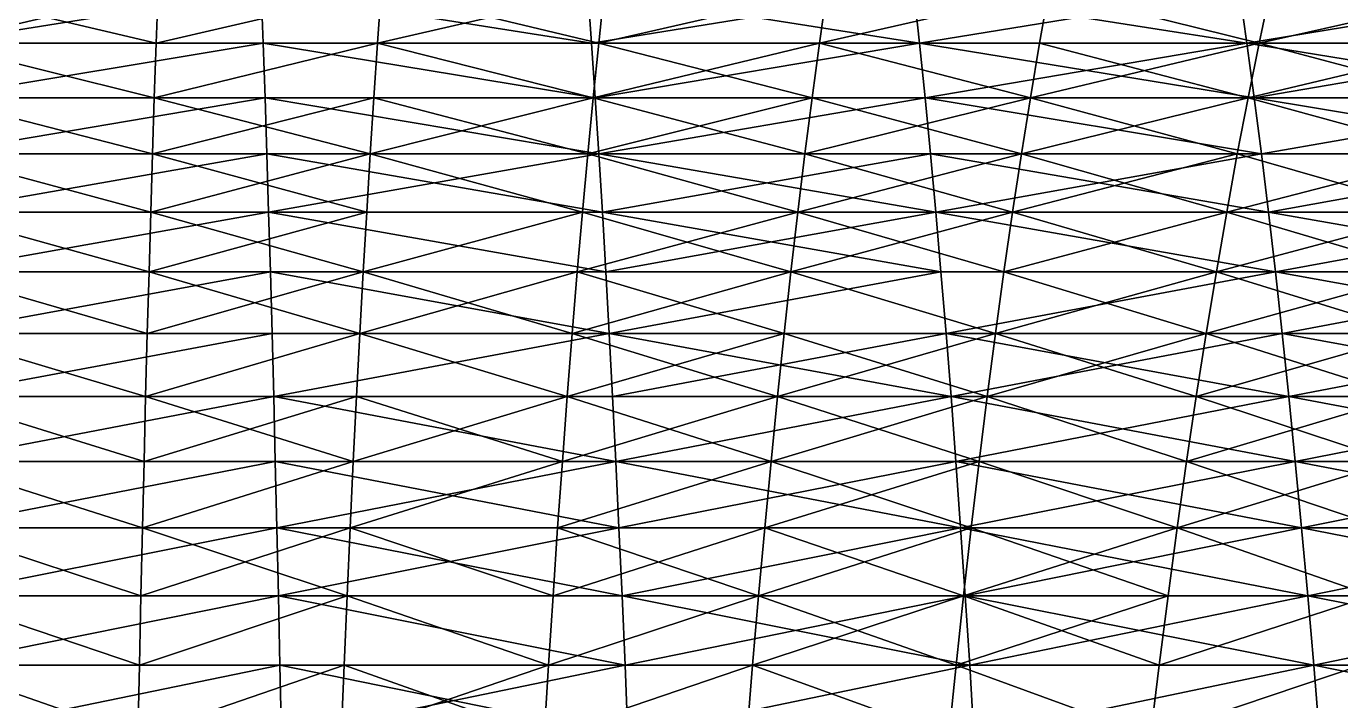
# Model space of a CAD drawing. Header units: millimetres. Extents: x -3250 to 8000, y -3250 to 3250.
# Drawn here: x 4819.9 to 5105.9, y 506.5 to 653.3 of the extents above; entities that cross this region are included whole.
import ezdxf

# ---------------------------------------------------------------- set-up
doc = ezdxf.new("R2010")
doc.units = ezdxf.units.MM
doc.header["$MEASUREMENT"] = 0
doc.layers.add('MESH_3D', color=2, linetype='CONTINUOUS')

msp = doc.modelspace()

# ---------------------------------------------------------------- linework, layer by layer
at = {"layer": 'MESH_3D'}
for points in [[(4871.07, 660.99, 750.23), (4800, 649.55, 733.01), (4800, 660.99, 749.34)], [(4871.07, 660.99, 750.23), (4871.48, 649.55, 733.9), (4800, 649.55, 733.01)], [(4848.19, 649.55, 1667.6), (4848.6, 660.99, 1651.26), (4800, 660.99, 1650.66)], [(4848.19, 649.55, 1667.6), (4800, 660.99, 1650.66), (4800, 649.55, 1666.99)], [(4871.07, 660.99, 25949.77), (4800, 649.55, 25966.99), (4871.48, 649.55, 25966.1)], [(4871.07, 660.99, 25949.77), (4800, 660.99, 25950.66), (4800, 649.55, 25966.99)], [(4848.6, 660.99, 25048.74), (4800, 649.55, 25033.01), (4800, 660.99, 25049.34)], [(4848.19, 649.55, 25032.4), (4800, 649.55, 25033.01), (4848.6, 660.99, 25048.74)], [(4848.19, 649.55, 1667.6), (4896.35, 649.55, 1669.4), (4897.17, 660.99, 1653.08)], [(4848.19, 649.55, 1667.6), (4897.17, 660.99, 1653.08), (4848.6, 660.99, 1651.26)], [(4897.17, 660.99, 25046.92), (4848.19, 649.55, 25032.4), (4848.6, 660.99, 25048.74)], [(4896.35, 649.55, 25030.6), (4848.19, 649.55, 25032.4), (4897.17, 660.99, 25046.92)], [(4871.07, 660.99, 750.23), (4942.09, 660.99, 752.89), (4942.91, 649.55, 736.57)], [(4871.07, 660.99, 750.23), (4942.91, 649.55, 736.57), (4871.48, 649.55, 733.9)], [(4942.91, 649.55, 25963.43), (4871.07, 660.99, 25949.77), (4871.48, 649.55, 25966.1)], [(4942.09, 660.99, 25947.11), (4871.07, 660.99, 25949.77), (4942.91, 649.55, 25963.43)], [(4896.35, 649.55, 1669.4), (4944.45, 649.55, 1672.4), (4945.67, 660.99, 1656.11)], [(4896.35, 649.55, 1669.4), (4945.67, 660.99, 1656.11), (4897.17, 660.99, 1653.08)], [(4944.45, 649.55, 25027.6), (4896.35, 649.55, 25030.6), (4897.17, 660.99, 25046.92)], [(4944.45, 649.55, 25027.6), (4897.17, 660.99, 25046.92), (4945.67, 660.99, 25043.89)], [(4942.09, 660.99, 752.89), (5014.25, 649.55, 741.02), (4942.91, 649.55, 736.57)], [(4942.09, 660.99, 752.89), (5013.03, 660.99, 757.31), (5014.25, 649.55, 741.02)], [(5013.03, 660.99, 25942.69), (4942.09, 660.99, 25947.11), (4942.91, 649.55, 25963.43)], [(5013.03, 660.99, 25942.69), (4942.91, 649.55, 25963.43), (5014.25, 649.55, 25958.98)], [(4944.45, 649.55, 1672.4), (4994.09, 660.99, 1660.34), (4945.67, 660.99, 1656.11)], [(4944.45, 649.55, 1672.4), (4992.47, 649.55, 1676.6), (4994.09, 660.99, 1660.34)], [(4994.09, 660.99, 25039.66), (4944.45, 649.55, 25027.6), (4945.67, 660.99, 25043.89)], [(4992.47, 649.55, 25023.4), (4944.45, 649.55, 25027.6), (4994.09, 660.99, 25039.66)], [(4992.47, 649.55, 1676.6), (5040.36, 649.55, 1682), (5042.39, 660.99, 1665.78)], [(4992.47, 649.55, 1676.6), (5042.39, 660.99, 1665.78), (4994.09, 660.99, 1660.34)], [(5042.39, 660.99, 25034.22), (4992.47, 649.55, 25023.4), (4994.09, 660.99, 25039.66)], [(5040.36, 649.55, 25018), (4992.47, 649.55, 25023.4), (5042.39, 660.99, 25034.22)], [(5013.03, 660.99, 757.31), (5083.83, 660.99, 763.51), (5085.46, 649.55, 747.25)], [(5013.03, 660.99, 757.31), (5085.46, 649.55, 747.25), (5014.25, 649.55, 741.02)], [(5083.83, 660.99, 25936.49), (5013.03, 660.99, 25942.69), (5014.25, 649.55, 25958.98)], [(5083.83, 660.99, 25936.49), (5014.25, 649.55, 25958.98), (5085.46, 649.55, 25952.75)], [(5040.36, 649.55, 1682), (5088.1, 649.55, 1688.59), (5042.39, 660.99, 1665.78)], [(5088.1, 649.55, 25011.41), (5040.36, 649.55, 25018), (5042.39, 660.99, 25034.22)], [(5042.39, 660.99, 1665.78), (5088.1, 649.55, 1688.59), (5090.53, 660.99, 1672.43)], [(5088.1, 649.55, 25011.41), (5042.39, 660.99, 25034.22), (5090.53, 660.99, 25027.57)], [(5083.83, 660.99, 763.51), (5154.46, 660.99, 771.47), (5085.46, 649.55, 747.25)], [(5154.46, 660.99, 25928.53), (5083.83, 660.99, 25936.49), (5085.46, 649.55, 25952.75)], [(5085.46, 649.55, 747.25), (5154.46, 660.99, 771.47), (5156.49, 649.55, 755.26)], [(5154.46, 660.99, 25928.53), (5085.46, 649.55, 25952.75), (5156.49, 649.55, 25944.74)], [(5088.1, 649.55, 1688.59), (5135.66, 649.55, 1696.36), (5090.53, 660.99, 1672.43)], [(5138.5, 660.99, 25019.73), (5088.1, 649.55, 25011.41), (5090.53, 660.99, 25027.57)], [(5135.66, 649.55, 25003.64), (5088.1, 649.55, 25011.41), (5138.5, 660.99, 25019.73)], [(5090.53, 660.99, 1672.43), (5135.66, 649.55, 1696.36), (5138.5, 660.99, 1680.27)], [(4871.48, 649.55, 733.9), (4800, 637.71, 716.96), (4800, 649.55, 733.01)], [(4871.48, 649.55, 733.9), (4871.88, 637.71, 717.85), (4800, 637.71, 716.96)], [(4847.79, 637.71, 1683.64), (4800, 649.55, 1666.99), (4800, 637.71, 1683.04)], [(4847.79, 637.71, 1683.64), (4848.19, 649.55, 1667.6), (4800, 649.55, 1666.99)], [(4871.48, 649.55, 25966.1), (4800, 637.71, 25983.04), (4871.88, 637.71, 25982.15)], [(4871.48, 649.55, 25966.1), (4800, 649.55, 25966.99), (4800, 637.71, 25983.04)], [(4847.79, 637.71, 25016.36), (4800, 649.55, 25033.01), (4848.19, 649.55, 25032.4)], [(4847.79, 637.71, 25016.36), (4800, 637.71, 25016.96), (4800, 649.55, 25033.01)], [(4847.79, 637.71, 1683.64), (4895.55, 637.71, 1685.43), (4896.35, 649.55, 1669.4)], [(4847.79, 637.71, 1683.64), (4896.35, 649.55, 1669.4), (4848.19, 649.55, 1667.6)], [(4896.35, 649.55, 25030.6), (4847.79, 637.71, 25016.36), (4848.19, 649.55, 25032.4)], [(4895.55, 637.71, 25014.57), (4847.79, 637.71, 25016.36), (4896.35, 649.55, 25030.6)], [(4871.48, 649.55, 733.9), (4942.91, 649.55, 736.57), (4943.71, 637.71, 720.54)], [(4871.48, 649.55, 733.9), (4943.71, 637.71, 720.54), (4871.88, 637.71, 717.85)], [(4943.71, 637.71, 25979.46), (4871.48, 649.55, 25966.1), (4871.88, 637.71, 25982.15)], [(4942.91, 649.55, 25963.43), (4871.48, 649.55, 25966.1), (4943.71, 637.71, 25979.46)], [(4895.55, 637.71, 1685.43), (4943.25, 637.71, 1688.4), (4896.35, 649.55, 1669.4)], [(4943.25, 637.71, 25011.6), (4895.55, 637.71, 25014.57), (4896.35, 649.55, 25030.6)], [(4896.35, 649.55, 1669.4), (4943.25, 637.71, 1688.4), (4944.45, 649.55, 1672.4)], [(4943.25, 637.71, 25011.6), (4896.35, 649.55, 25030.6), (4944.45, 649.55, 25027.6)], [(4942.91, 649.55, 736.57), (5014.25, 649.55, 741.02), (4943.71, 637.71, 720.54)], [(5014.25, 649.55, 25958.98), (4942.91, 649.55, 25963.43), (4943.71, 637.71, 25979.46)], [(4943.25, 637.71, 1688.4), (4992.47, 649.55, 1676.6), (4944.45, 649.55, 1672.4)], [(4943.25, 637.71, 1688.4), (4990.87, 637.71, 1692.57), (4992.47, 649.55, 1676.6)], [(4990.87, 637.71, 25007.43), (4943.25, 637.71, 25011.6), (4944.45, 649.55, 25027.6)], [(4943.71, 637.71, 720.54), (5014.25, 649.55, 741.02), (5015.45, 637.71, 725.02)], [(5014.25, 649.55, 25958.98), (4943.71, 637.71, 25979.46), (5015.45, 637.71, 25974.98)], [(4990.87, 637.71, 25007.43), (4944.45, 649.55, 25027.6), (4992.47, 649.55, 25023.4)], [(4990.87, 637.71, 1692.57), (5038.36, 637.71, 1697.92), (4992.47, 649.55, 1676.6)], [(5038.36, 637.71, 25002.08), (4990.87, 637.71, 25007.43), (4992.47, 649.55, 25023.4)], [(4992.47, 649.55, 1676.6), (5038.36, 637.71, 1697.92), (5040.36, 649.55, 1682)], [(5038.36, 637.71, 25002.08), (4992.47, 649.55, 25023.4), (5040.36, 649.55, 25018)], [(5014.25, 649.55, 741.02), (5085.46, 649.55, 747.25), (5015.45, 637.71, 725.02)], [(5087.06, 637.71, 25968.72), (5014.25, 649.55, 25958.98), (5015.45, 637.71, 25974.98)], [(5085.46, 649.55, 25952.75), (5014.25, 649.55, 25958.98), (5087.06, 637.71, 25968.72)], [(5015.45, 637.71, 725.02), (5085.46, 649.55, 747.25), (5087.06, 637.71, 731.28)], [(5038.36, 637.71, 1697.92), (5088.1, 649.55, 1688.59), (5040.36, 649.55, 1682)], [(5038.36, 637.71, 1697.92), (5085.71, 637.71, 1704.45), (5088.1, 649.55, 1688.59)], [(5085.71, 637.71, 24995.55), (5038.36, 637.71, 25002.08), (5040.36, 649.55, 25018)], [(5085.71, 637.71, 24995.55), (5040.36, 649.55, 25018), (5088.1, 649.55, 25011.41)], [(5085.46, 649.55, 747.25), (5158.49, 637.71, 739.33), (5087.06, 637.71, 731.28)], [(5085.46, 649.55, 747.25), (5156.49, 649.55, 755.26), (5158.49, 637.71, 739.33)], [(5156.49, 649.55, 25944.74), (5085.46, 649.55, 25952.75), (5087.06, 637.71, 25968.72)], [(5085.71, 637.71, 1704.45), (5135.66, 649.55, 1696.36), (5088.1, 649.55, 1688.59)], [(5085.71, 637.71, 1704.45), (5132.88, 637.71, 1712.17), (5135.66, 649.55, 1696.36)], [(5132.88, 637.71, 24987.83), (5085.71, 637.71, 24995.55), (5088.1, 649.55, 25011.41)], [(5156.49, 649.55, 25944.74), (5087.06, 637.71, 25968.72), (5158.49, 637.71, 25960.67)], [(5132.88, 637.71, 24987.83), (5088.1, 649.55, 25011.41), (5135.66, 649.55, 25003.64)], [(4871.88, 637.71, 717.85), (4872.27, 625.47, 702.11), (4800, 625.47, 701.21)], [(4871.88, 637.71, 717.85), (4800, 625.47, 701.21), (4800, 637.71, 716.96)], [(4847.4, 625.47, 1699.38), (4800, 637.71, 1683.04), (4800, 625.47, 1698.79)], [(4847.4, 625.47, 1699.38), (4847.79, 637.71, 1683.64), (4800, 637.71, 1683.04)], [(4871.88, 637.71, 25982.15), (4800, 625.47, 25998.79), (4872.27, 625.47, 25997.89)], [(4871.88, 637.71, 25982.15), (4800, 637.71, 25983.04), (4800, 625.47, 25998.79)], [(4847.4, 625.47, 25000.62), (4800, 637.71, 25016.96), (4847.79, 637.71, 25016.36)], [(4847.4, 625.47, 25000.62), (4800, 625.47, 25001.21), (4800, 637.71, 25016.96)], [(4847.4, 625.47, 1699.38), (4895.55, 637.71, 1685.43), (4847.79, 637.71, 1683.64)], [(4847.4, 625.47, 1699.38), (4894.77, 625.47, 1701.16), (4895.55, 637.71, 1685.43)], [(4894.77, 625.47, 24998.84), (4847.4, 625.47, 25000.62), (4847.79, 637.71, 25016.36)], [(4894.77, 625.47, 24998.84), (4847.79, 637.71, 25016.36), (4895.55, 637.71, 25014.57)], [(4871.88, 637.71, 717.85), (4944.49, 625.47, 704.81), (4872.27, 625.47, 702.11)], [(4871.88, 637.71, 717.85), (4943.71, 637.71, 720.54), (4944.49, 625.47, 704.81)], [(4944.49, 625.47, 25995.19), (4871.88, 637.71, 25982.15), (4872.27, 625.47, 25997.89)], [(4943.71, 637.71, 25979.46), (4871.88, 637.71, 25982.15), (4944.49, 625.47, 25995.19)], [(4894.77, 625.47, 1701.16), (4942.08, 625.47, 1704.11), (4943.25, 637.71, 1688.4)], [(4894.77, 625.47, 1701.16), (4943.25, 637.71, 1688.4), (4895.55, 637.71, 1685.43)], [(4942.08, 625.47, 24995.89), (4894.77, 625.47, 24998.84), (4895.55, 637.71, 25014.57)], [(4942.08, 625.47, 24995.89), (4895.55, 637.71, 25014.57), (4943.25, 637.71, 25011.6)], [(4942.08, 625.47, 1704.11), (4989.3, 625.47, 1708.24), (4990.87, 637.71, 1692.57)], [(4942.08, 625.47, 1704.11), (4990.87, 637.71, 1692.57), (4943.25, 637.71, 1688.4)], [(4989.3, 625.47, 24991.76), (4942.08, 625.47, 24995.89), (4943.25, 637.71, 25011.6)], [(4989.3, 625.47, 24991.76), (4943.25, 637.71, 25011.6), (4990.87, 637.71, 25007.43)], [(4943.71, 637.71, 720.54), (5015.45, 637.71, 725.02), (4944.49, 625.47, 704.81)], [(5015.45, 637.71, 25974.98), (4943.71, 637.71, 25979.46), (4944.49, 625.47, 25995.19)], [(4944.49, 625.47, 704.81), (5015.45, 637.71, 725.02), (5016.63, 625.47, 709.31)], [(5015.45, 637.71, 25974.98), (4944.49, 625.47, 25995.19), (5016.63, 625.47, 25990.69)], [(4989.3, 625.47, 1708.24), (5036.4, 625.47, 1713.55), (5038.36, 637.71, 1697.92)], [(4989.3, 625.47, 1708.24), (5038.36, 637.71, 1697.92), (4990.87, 637.71, 1692.57)], [(5036.4, 625.47, 24986.45), (4989.3, 625.47, 24991.76), (4990.87, 637.71, 25007.43)], [(5036.4, 625.47, 24986.45), (4990.87, 637.71, 25007.43), (5038.36, 637.71, 25002.08)], [(5015.45, 637.71, 725.02), (5088.63, 625.47, 715.61), (5016.63, 625.47, 709.31)], [(5015.45, 637.71, 725.02), (5087.06, 637.71, 731.28), (5088.63, 625.47, 715.61)], [(5088.63, 625.47, 25984.39), (5015.45, 637.71, 25974.98), (5016.63, 625.47, 25990.69)], [(5087.06, 637.71, 25968.72), (5015.45, 637.71, 25974.98), (5088.63, 625.47, 25984.39)], [(5036.4, 625.47, 1713.55), (5083.36, 625.47, 1720.03), (5085.71, 637.71, 1704.45)], [(5036.4, 625.47, 1713.55), (5085.71, 637.71, 1704.45), (5038.36, 637.71, 1697.92)], [(5083.36, 625.47, 24979.97), (5036.4, 625.47, 24986.45), (5038.36, 637.71, 25002.08)], [(5083.36, 625.47, 24979.97), (5038.36, 637.71, 25002.08), (5085.71, 637.71, 24995.55)], [(5083.36, 625.47, 1720.03), (5130.14, 625.47, 1727.68), (5085.71, 637.71, 1704.45)], [(5130.14, 625.47, 24972.32), (5083.36, 625.47, 24979.97), (5085.71, 637.71, 24995.55)], [(5085.71, 637.71, 1704.45), (5130.14, 625.47, 1727.68), (5132.88, 637.71, 1712.17)], [(5130.14, 625.47, 24972.32), (5085.71, 637.71, 24995.55), (5132.88, 637.71, 24987.83)], [(5087.06, 637.71, 731.28), (5158.49, 637.71, 739.33), (5160.45, 625.47, 723.71)], [(5087.06, 637.71, 731.28), (5160.45, 625.47, 723.71), (5088.63, 625.47, 715.61)], [(5158.49, 637.71, 25960.67), (5087.06, 637.71, 25968.72), (5088.63, 625.47, 25984.39)], [(5158.49, 637.71, 25960.67), (5088.63, 625.47, 25984.39), (5160.45, 625.47, 25976.29)], [(4872.27, 625.47, 702.11), (4800, 612.84, 685.77), (4800, 625.47, 701.21)], [(4872.27, 625.47, 702.11), (4872.65, 612.84, 686.68), (4800, 612.84, 685.77)], [(4847.01, 612.84, 1714.82), (4847.4, 625.47, 1699.38), (4800, 625.47, 1698.79)], [(4847.01, 612.84, 1714.82), (4800, 625.47, 1698.79), (4800, 612.84, 1714.23)], [(4872.27, 625.47, 25997.89), (4800, 612.84, 26014.23), (4872.65, 612.84, 26013.32)], [(4872.27, 625.47, 25997.89), (4800, 625.47, 25998.79), (4800, 612.84, 26014.23)], [(4847.01, 612.84, 24985.18), (4800, 612.84, 24985.77), (4800, 625.47, 25001.21)], [(4847.01, 612.84, 24985.18), (4800, 625.47, 25001.21), (4847.4, 625.47, 25000.62)], [(4847.01, 612.84, 1714.82), (4894, 612.84, 1716.57), (4894.77, 625.47, 1701.16)], [(4847.01, 612.84, 1714.82), (4894.77, 625.47, 1701.16), (4847.4, 625.47, 1699.38)], [(4894, 612.84, 24983.43), (4847.01, 612.84, 24985.18), (4847.4, 625.47, 25000.62)], [(4894, 612.84, 24983.43), (4847.4, 625.47, 25000.62), (4894.77, 625.47, 24998.84)], [(4872.27, 625.47, 702.11), (4944.49, 625.47, 704.81), (4945.26, 612.84, 689.39)], [(4872.27, 625.47, 702.11), (4945.26, 612.84, 689.39), (4872.65, 612.84, 686.68)], [(4944.49, 625.47, 25995.19), (4872.27, 625.47, 25997.89), (4872.65, 612.84, 26013.32)], [(4944.49, 625.47, 25995.19), (4872.65, 612.84, 26013.32), (4945.26, 612.84, 26010.61)], [(4894, 612.84, 1716.57), (4940.92, 612.84, 1719.5), (4894.77, 625.47, 1701.16)], [(4940.92, 612.84, 24980.5), (4894, 612.84, 24983.43), (4894.77, 625.47, 24998.84)], [(4894.77, 625.47, 1701.16), (4940.92, 612.84, 1719.5), (4942.08, 625.47, 1704.11)], [(4940.92, 612.84, 24980.5), (4894.77, 625.47, 24998.84), (4942.08, 625.47, 24995.89)], [(4940.92, 612.84, 1719.5), (4987.76, 612.84, 1723.6), (4942.08, 625.47, 1704.11)], [(4987.76, 612.84, 24976.4), (4940.92, 612.84, 24980.5), (4942.08, 625.47, 24995.89)], [(4942.08, 625.47, 1704.11), (4987.76, 612.84, 1723.6), (4989.3, 625.47, 1708.24)], [(4987.76, 612.84, 24976.4), (4942.08, 625.47, 24995.89), (4989.3, 625.47, 24991.76)], [(4944.49, 625.47, 704.81), (5016.63, 625.47, 709.31), (5017.78, 612.84, 693.92)], [(4944.49, 625.47, 704.81), (5017.78, 612.84, 693.92), (4945.26, 612.84, 689.39)], [(5016.63, 625.47, 25990.69), (4944.49, 625.47, 25995.19), (4945.26, 612.84, 26010.61)], [(5016.63, 625.47, 25990.69), (4945.26, 612.84, 26010.61), (5017.78, 612.84, 26006.08)], [(4987.76, 612.84, 1723.6), (5034.48, 612.84, 1728.87), (5036.4, 625.47, 1713.55)], [(4987.76, 612.84, 1723.6), (5036.4, 625.47, 1713.55), (4989.3, 625.47, 1708.24)], [(5034.48, 612.84, 24971.13), (4987.76, 612.84, 24976.4), (4989.3, 625.47, 24991.76)], [(5034.48, 612.84, 24971.13), (4989.3, 625.47, 24991.76), (5036.4, 625.47, 24986.45)], [(5016.63, 625.47, 709.31), (5090.16, 612.84, 700.25), (5017.78, 612.84, 693.92)], [(5016.63, 625.47, 709.31), (5088.63, 625.47, 715.61), (5090.16, 612.84, 700.25)], [(5088.63, 625.47, 25984.39), (5016.63, 625.47, 25990.69), (5017.78, 612.84, 26006.08)], [(5088.63, 625.47, 25984.39), (5017.78, 612.84, 26006.08), (5090.16, 612.84, 25999.75)], [(5034.48, 612.84, 1728.87), (5081.06, 612.84, 1735.29), (5083.36, 625.47, 1720.03)], [(5034.48, 612.84, 1728.87), (5083.36, 625.47, 1720.03), (5036.4, 625.47, 1713.55)], [(5081.06, 612.84, 24964.71), (5034.48, 612.84, 24971.13), (5036.4, 625.47, 24986.45)], [(5081.06, 612.84, 24964.71), (5036.4, 625.47, 24986.45), (5083.36, 625.47, 24979.97)], [(5081.06, 612.84, 1735.29), (5130.14, 625.47, 1727.68), (5083.36, 625.47, 1720.03)], [(5081.06, 612.84, 1735.29), (5127.46, 612.84, 1742.88), (5130.14, 625.47, 1727.68)], [(5127.46, 612.84, 24957.12), (5081.06, 612.84, 24964.71), (5083.36, 625.47, 24979.97)], [(5127.46, 612.84, 24957.12), (5083.36, 625.47, 24979.97), (5130.14, 625.47, 24972.32)], [(5088.63, 625.47, 715.61), (5160.45, 625.47, 723.71), (5090.16, 612.84, 700.25)], [(5160.45, 625.47, 25976.29), (5088.63, 625.47, 25984.39), (5090.16, 612.84, 25999.75)], [(5090.16, 612.84, 700.25), (5160.45, 625.47, 723.71), (5162.37, 612.84, 708.39)], [(5160.45, 625.47, 25976.29), (5090.16, 612.84, 25999.75), (5162.37, 612.84, 25991.61)], [(4872.65, 612.84, 686.68), (4873.03, 599.82, 671.56), (4800, 599.82, 670.65)], [(4872.65, 612.84, 686.68), (4800, 599.82, 670.65), (4800, 612.84, 685.77)], [(4846.64, 599.82, 1729.93), (4800, 612.84, 1714.23), (4800, 599.82, 1729.35)], [(4846.64, 599.82, 1729.93), (4847.01, 612.84, 1714.82), (4800, 612.84, 1714.23)], [(4872.65, 612.84, 26013.32), (4800, 612.84, 26014.23), (4800, 599.82, 26029.35)], [(4872.65, 612.84, 26013.32), (4800, 599.82, 26029.35), (4873.03, 599.82, 26028.44)], [(4846.64, 599.82, 24970.07), (4800, 599.82, 24970.65), (4800, 612.84, 24985.77)], [(4846.64, 599.82, 24970.07), (4800, 612.84, 24985.77), (4847.01, 612.84, 24985.18)], [(4846.64, 599.82, 1729.93), (4894, 612.84, 1716.57), (4847.01, 612.84, 1714.82)], [(4846.64, 599.82, 1729.93), (4893.24, 599.82, 1731.67), (4894, 612.84, 1716.57)], [(4893.24, 599.82, 24968.33), (4846.64, 599.82, 24970.07), (4847.01, 612.84, 24985.18)], [(4893.24, 599.82, 24968.33), (4847.01, 612.84, 24985.18), (4894, 612.84, 24983.43)], [(4872.65, 612.84, 686.68), (4946.02, 599.82, 674.29), (4873.03, 599.82, 671.56)], [(4872.65, 612.84, 686.68), (4945.26, 612.84, 689.39), (4946.02, 599.82, 674.29)], [(4946.02, 599.82, 26025.71), (4872.65, 612.84, 26013.32), (4873.03, 599.82, 26028.44)], [(4945.26, 612.84, 26010.61), (4872.65, 612.84, 26013.32), (4946.02, 599.82, 26025.71)], [(4893.24, 599.82, 1731.67), (4940.92, 612.84, 1719.5), (4894, 612.84, 1716.57)], [(4893.24, 599.82, 1731.67), (4939.79, 599.82, 1734.58), (4940.92, 612.84, 1719.5)], [(4940.92, 612.84, 24980.5), (4893.24, 599.82, 24968.33), (4894, 612.84, 24983.43)], [(4939.79, 599.82, 24965.42), (4893.24, 599.82, 24968.33), (4940.92, 612.84, 24980.5)], [(4939.79, 599.82, 1734.58), (4987.76, 612.84, 1723.6), (4940.92, 612.84, 1719.5)], [(4939.79, 599.82, 1734.58), (4986.26, 599.82, 1738.64), (4987.76, 612.84, 1723.6)], [(4986.26, 599.82, 24961.36), (4939.79, 599.82, 24965.42), (4940.92, 612.84, 24980.5)], [(4986.26, 599.82, 24961.36), (4940.92, 612.84, 24980.5), (4987.76, 612.84, 24976.4)], [(4945.26, 612.84, 689.39), (5018.91, 599.82, 678.84), (4946.02, 599.82, 674.29)], [(4945.26, 612.84, 689.39), (5017.78, 612.84, 693.92), (5018.91, 599.82, 678.84)], [(5017.78, 612.84, 26006.08), (4945.26, 612.84, 26010.61), (4946.02, 599.82, 26025.71)], [(5017.78, 612.84, 26006.08), (4946.02, 599.82, 26025.71), (5018.91, 599.82, 26021.16)], [(4986.26, 599.82, 1738.64), (5034.48, 612.84, 1728.87), (4987.76, 612.84, 1723.6)], [(4986.26, 599.82, 1738.64), (5032.6, 599.82, 1743.87), (5034.48, 612.84, 1728.87)], [(5032.6, 599.82, 24956.13), (4986.26, 599.82, 24961.36), (4987.76, 612.84, 24976.4)], [(5032.6, 599.82, 24956.13), (4987.76, 612.84, 24976.4), (5034.48, 612.84, 24971.13)], [(5017.78, 612.84, 693.92), (5091.67, 599.82, 685.21), (5018.91, 599.82, 678.84)], [(5017.78, 612.84, 693.92), (5090.16, 612.84, 700.25), (5091.67, 599.82, 685.21)], [(5091.67, 599.82, 26014.79), (5017.78, 612.84, 26006.08), (5018.91, 599.82, 26021.16)], [(5090.16, 612.84, 25999.75), (5017.78, 612.84, 26006.08), (5091.67, 599.82, 26014.79)], [(5032.6, 599.82, 1743.87), (5081.06, 612.84, 1735.29), (5034.48, 612.84, 1728.87)], [(5032.6, 599.82, 1743.87), (5078.81, 599.82, 1750.24), (5081.06, 612.84, 1735.29)], [(5078.81, 599.82, 24949.76), (5032.6, 599.82, 24956.13), (5034.48, 612.84, 24971.13)], [(5078.81, 599.82, 24949.76), (5034.48, 612.84, 24971.13), (5081.06, 612.84, 24964.71)], [(5078.81, 599.82, 1750.24), (5127.46, 612.84, 1742.88), (5081.06, 612.84, 1735.29)], [(5078.81, 599.82, 1750.24), (5124.84, 599.82, 1757.77), (5127.46, 612.84, 1742.88)], [(5124.84, 599.82, 24942.23), (5078.81, 599.82, 24949.76), (5081.06, 612.84, 24964.71)], [(5124.84, 599.82, 24942.23), (5081.06, 612.84, 24964.71), (5127.46, 612.84, 24957.12)], [(5090.16, 612.84, 700.25), (5162.37, 612.84, 708.39), (5164.25, 599.82, 693.39)], [(5090.16, 612.84, 700.25), (5164.25, 599.82, 693.39), (5091.67, 599.82, 685.21)], [(5162.37, 612.84, 25991.61), (5090.16, 612.84, 25999.75), (5091.67, 599.82, 26014.79)], [(5162.37, 612.84, 25991.61), (5091.67, 599.82, 26014.79), (5164.25, 599.82, 26006.61)], [(4873.03, 599.82, 671.56), (4873.4, 586.44, 656.78), (4800, 586.44, 655.86)], [(4873.03, 599.82, 671.56), (4800, 586.44, 655.86), (4800, 599.82, 670.65)], [(4846.27, 586.44, 1744.72), (4846.64, 599.82, 1729.93), (4800, 599.82, 1729.35)], [(4846.27, 586.44, 1744.72), (4800, 599.82, 1729.35), (4800, 586.44, 1744.14)], [(4873.03, 599.82, 26028.44), (4800, 586.44, 26044.14), (4873.4, 586.44, 26043.22)], [(4873.03, 599.82, 26028.44), (4800, 599.82, 26029.35), (4800, 586.44, 26044.14)], [(4846.27, 586.44, 24955.28), (4800, 586.44, 24955.86), (4800, 599.82, 24970.65)], [(4846.27, 586.44, 24955.28), (4800, 599.82, 24970.65), (4846.64, 599.82, 24970.07)], [(4846.27, 586.44, 1744.72), (4892.51, 586.44, 1746.45), (4893.24, 599.82, 1731.67)], [(4846.27, 586.44, 1744.72), (4893.24, 599.82, 1731.67), (4846.64, 599.82, 1729.93)], [(4892.51, 586.44, 24953.55), (4846.27, 586.44, 24955.28), (4846.64, 599.82, 24970.07)], [(4892.51, 586.44, 24953.55), (4846.64, 599.82, 24970.07), (4893.24, 599.82, 24968.33)], [(4873.03, 599.82, 671.56), (4946.02, 599.82, 674.29), (4946.75, 586.44, 659.52)], [(4873.03, 599.82, 671.56), (4946.75, 586.44, 659.52), (4873.4, 586.44, 656.78)], [(4946.75, 586.44, 26040.48), (4873.03, 599.82, 26028.44), (4873.4, 586.44, 26043.22)], [(4946.02, 599.82, 26025.71), (4873.03, 599.82, 26028.44), (4946.75, 586.44, 26040.48)], [(4892.51, 586.44, 1746.45), (4938.69, 586.44, 1749.33), (4939.79, 599.82, 1734.58)], [(4892.51, 586.44, 1746.45), (4939.79, 599.82, 1734.58), (4893.24, 599.82, 1731.67)], [(4938.69, 586.44, 24950.67), (4892.51, 586.44, 24953.55), (4893.24, 599.82, 24968.33)], [(4938.69, 586.44, 24950.67), (4893.24, 599.82, 24968.33), (4939.79, 599.82, 24965.42)], [(4938.69, 586.44, 1749.33), (4986.26, 599.82, 1738.64), (4939.79, 599.82, 1734.58)], [(4938.69, 586.44, 1749.33), (4984.78, 586.44, 1753.36), (4986.26, 599.82, 1738.64)], [(4984.78, 586.44, 24946.64), (4938.69, 586.44, 24950.67), (4939.79, 599.82, 24965.42)], [(4984.78, 586.44, 24946.64), (4939.79, 599.82, 24965.42), (4986.26, 599.82, 24961.36)], [(4946.02, 599.82, 674.29), (5018.91, 599.82, 678.84), (4946.75, 586.44, 659.52)], [(5018.91, 599.82, 26021.16), (4946.02, 599.82, 26025.71), (4946.75, 586.44, 26040.48)], [(4946.75, 586.44, 659.52), (5018.91, 599.82, 678.84), (5020.02, 586.44, 664.09)], [(5018.91, 599.82, 26021.16), (4946.75, 586.44, 26040.48), (5020.02, 586.44, 26035.91)], [(4984.78, 586.44, 1753.36), (5030.76, 586.44, 1758.54), (4986.26, 599.82, 1738.64)], [(5030.76, 586.44, 24941.46), (4984.78, 586.44, 24946.64), (4986.26, 599.82, 24961.36)], [(4986.26, 599.82, 1738.64), (5030.76, 586.44, 1758.54), (5032.6, 599.82, 1743.87)], [(5030.76, 586.44, 24941.46), (4986.26, 599.82, 24961.36), (5032.6, 599.82, 24956.13)], [(5018.91, 599.82, 678.84), (5091.67, 599.82, 685.21), (5020.02, 586.44, 664.09)], [(5091.67, 599.82, 26014.79), (5018.91, 599.82, 26021.16), (5020.02, 586.44, 26035.91)], [(5020.02, 586.44, 664.09), (5091.67, 599.82, 685.21), (5093.14, 586.44, 670.49)], [(5091.67, 599.82, 26014.79), (5020.02, 586.44, 26035.91), (5093.14, 586.44, 26029.51)], [(5030.76, 586.44, 1758.54), (5076.6, 586.44, 1764.87), (5078.81, 599.82, 1750.24)], [(5030.76, 586.44, 1758.54), (5078.81, 599.82, 1750.24), (5032.6, 599.82, 1743.87)], [(5076.6, 586.44, 24935.13), (5030.76, 586.44, 24941.46), (5032.6, 599.82, 24956.13)], [(5076.6, 586.44, 24935.13), (5032.6, 599.82, 24956.13), (5078.81, 599.82, 24949.76)], [(5076.6, 586.44, 1764.87), (5122.27, 586.44, 1772.33), (5124.84, 599.82, 1757.77)], [(5076.6, 586.44, 1764.87), (5124.84, 599.82, 1757.77), (5078.81, 599.82, 1750.24)], [(5122.27, 586.44, 24927.67), (5076.6, 586.44, 24935.13), (5078.81, 599.82, 24949.76)], [(5122.27, 586.44, 24927.67), (5078.81, 599.82, 24949.76), (5124.84, 599.82, 24942.23)], [(5091.67, 599.82, 685.21), (5164.25, 599.82, 693.39), (5093.14, 586.44, 670.49)], [(5166.09, 586.44, 26021.29), (5091.67, 599.82, 26014.79), (5093.14, 586.44, 26029.51)], [(5164.25, 599.82, 26006.61), (5091.67, 599.82, 26014.79), (5166.09, 586.44, 26021.29)], [(5093.14, 586.44, 670.49), (5164.25, 599.82, 693.39), (5166.09, 586.44, 678.71)], [(4873.4, 586.44, 656.78), (4873.76, 572.69, 642.33), (4800, 572.69, 641.41)], [(4873.4, 586.44, 656.78), (4800, 572.69, 641.41), (4800, 586.44, 655.86)], [(4845.91, 572.69, 1759.16), (4800, 586.44, 1744.14), (4800, 572.69, 1758.59)], [(4845.91, 572.69, 1759.16), (4846.27, 586.44, 1744.72), (4800, 586.44, 1744.14)], [(4873.4, 586.44, 26043.22), (4800, 572.69, 26058.59), (4873.76, 572.69, 26057.67)], [(4873.4, 586.44, 26043.22), (4800, 586.44, 26044.14), (4800, 572.69, 26058.59)], [(4845.91, 572.69, 24940.84), (4800, 572.69, 24941.41), (4800, 586.44, 24955.86)], [(4845.91, 572.69, 24940.84), (4800, 586.44, 24955.86), (4846.27, 586.44, 24955.28)], [(4845.91, 572.69, 1759.16), (4892.51, 586.44, 1746.45), (4846.27, 586.44, 1744.72)], [(4845.91, 572.69, 1759.16), (4891.79, 572.69, 1760.88), (4892.51, 586.44, 1746.45)], [(4892.51, 586.44, 24953.55), (4845.91, 572.69, 24940.84), (4846.27, 586.44, 24955.28)], [(4891.79, 572.69, 24939.12), (4845.91, 572.69, 24940.84), (4892.51, 586.44, 24953.55)], [(4873.4, 586.44, 656.78), (4946.75, 586.44, 659.52), (4873.76, 572.69, 642.33)], [(4946.75, 586.44, 26040.48), (4873.4, 586.44, 26043.22), (4873.76, 572.69, 26057.67)], [(4873.76, 572.69, 642.33), (4946.75, 586.44, 659.52), (4947.47, 572.69, 645.09)], [(4946.75, 586.44, 26040.48), (4873.76, 572.69, 26057.67), (4947.47, 572.69, 26054.91)], [(4891.79, 572.69, 1760.88), (4937.61, 572.69, 1763.74), (4892.51, 586.44, 1746.45)], [(4937.61, 572.69, 24936.26), (4891.79, 572.69, 24939.12), (4892.51, 586.44, 24953.55)], [(4892.51, 586.44, 1746.45), (4937.61, 572.69, 1763.74), (4938.69, 586.44, 1749.33)], [(4937.61, 572.69, 24936.26), (4892.51, 586.44, 24953.55), (4938.69, 586.44, 24950.67)], [(4937.61, 572.69, 1763.74), (4983.35, 572.69, 1767.74), (4938.69, 586.44, 1749.33)], [(4984.78, 586.44, 24946.64), (4937.61, 572.69, 24936.26), (4938.69, 586.44, 24950.67)], [(4983.35, 572.69, 24932.26), (4937.61, 572.69, 24936.26), (4984.78, 586.44, 24946.64)], [(4938.69, 586.44, 1749.33), (4983.35, 572.69, 1767.74), (4984.78, 586.44, 1753.36)], [(4946.75, 586.44, 659.52), (5021.1, 572.69, 649.68), (4947.47, 572.69, 645.09)], [(4946.75, 586.44, 659.52), (5020.02, 586.44, 664.09), (5021.1, 572.69, 649.68)], [(5020.02, 586.44, 26035.91), (4946.75, 586.44, 26040.48), (4947.47, 572.69, 26054.91)], [(5020.02, 586.44, 26035.91), (4947.47, 572.69, 26054.91), (5021.1, 572.69, 26050.32)], [(4983.35, 572.69, 1767.74), (5030.76, 586.44, 1758.54), (4984.78, 586.44, 1753.36)], [(4983.35, 572.69, 1767.74), (5028.97, 572.69, 1772.88), (5030.76, 586.44, 1758.54)], [(5028.97, 572.69, 24927.12), (4983.35, 572.69, 24932.26), (4984.78, 586.44, 24946.64)], [(5028.97, 572.69, 24927.12), (4984.78, 586.44, 24946.64), (5030.76, 586.44, 24941.46)], [(5020.02, 586.44, 664.09), (5093.14, 586.44, 670.49), (5021.1, 572.69, 649.68)], [(5094.58, 572.69, 26043.89), (5020.02, 586.44, 26035.91), (5021.1, 572.69, 26050.32)], [(5093.14, 586.44, 26029.51), (5020.02, 586.44, 26035.91), (5094.58, 572.69, 26043.89)], [(5021.1, 572.69, 649.68), (5093.14, 586.44, 670.49), (5094.58, 572.69, 656.11)], [(5028.97, 572.69, 1772.88), (5076.6, 586.44, 1764.87), (5030.76, 586.44, 1758.54)], [(5028.97, 572.69, 1772.88), (5074.45, 572.69, 1779.16), (5076.6, 586.44, 1764.87)], [(5074.45, 572.69, 24920.84), (5028.97, 572.69, 24927.12), (5030.76, 586.44, 24941.46)], [(5074.45, 572.69, 24920.84), (5030.76, 586.44, 24941.46), (5076.6, 586.44, 24935.13)], [(5074.45, 572.69, 1779.16), (5122.27, 586.44, 1772.33), (5076.6, 586.44, 1764.87)], [(5074.45, 572.69, 1779.16), (5119.76, 572.69, 1786.56), (5122.27, 586.44, 1772.33)], [(5119.76, 572.69, 24913.44), (5074.45, 572.69, 24920.84), (5076.6, 586.44, 24935.13)], [(5119.76, 572.69, 24913.44), (5076.6, 586.44, 24935.13), (5122.27, 586.44, 24927.67)], [(5093.14, 586.44, 670.49), (5167.88, 572.69, 664.37), (5094.58, 572.69, 656.11)], [(5093.14, 586.44, 670.49), (5166.09, 586.44, 678.71), (5167.88, 572.69, 664.37)], [(5166.09, 586.44, 26021.29), (5093.14, 586.44, 26029.51), (5094.58, 572.69, 26043.89)], [(5166.09, 586.44, 26021.29), (5094.58, 572.69, 26043.89), (5167.88, 572.69, 26035.63)], [(4873.76, 572.69, 642.33), (4874.11, 558.59, 628.23), (4800, 558.59, 627.31)], [(4873.76, 572.69, 642.33), (4800, 558.59, 627.31), (4800, 572.69, 641.41)], [(4845.56, 558.59, 1773.26), (4845.91, 572.69, 1759.16), (4800, 572.69, 1758.59)], [(4845.56, 558.59, 1773.26), (4800, 572.69, 1758.59), (4800, 558.59, 1772.69)], [(4873.76, 572.69, 26057.67), (4800, 558.59, 26072.69), (4874.11, 558.59, 26071.77)], [(4873.76, 572.69, 26057.67), (4800, 572.69, 26058.59), (4800, 558.59, 26072.69)], [(4845.56, 558.59, 24926.74), (4800, 572.69, 24941.41), (4845.91, 572.69, 24940.84)], [(4845.56, 558.59, 24926.74), (4800, 558.59, 24927.31), (4800, 572.69, 24941.41)], [(4845.56, 558.59, 1773.26), (4891.08, 558.59, 1774.96), (4891.79, 572.69, 1760.88)], [(4845.56, 558.59, 1773.26), (4891.79, 572.69, 1760.88), (4845.91, 572.69, 1759.16)], [(4891.08, 558.59, 24925.04), (4845.56, 558.59, 24926.74), (4845.91, 572.69, 24940.84)], [(4891.08, 558.59, 24925.04), (4845.91, 572.69, 24940.84), (4891.79, 572.69, 24939.12)], [(4873.76, 572.69, 642.33), (4947.47, 572.69, 645.09), (4948.18, 558.59, 631)], [(4873.76, 572.69, 642.33), (4948.18, 558.59, 631), (4874.11, 558.59, 628.23)], [(4948.18, 558.59, 26069), (4873.76, 572.69, 26057.67), (4874.11, 558.59, 26071.77)], [(4947.47, 572.69, 26054.91), (4873.76, 572.69, 26057.67), (4948.18, 558.59, 26069)], [(4891.08, 558.59, 1774.96), (4937.61, 572.69, 1763.74), (4891.79, 572.69, 1760.88)], [(4891.08, 558.59, 1774.96), (4936.55, 558.59, 1777.8), (4937.61, 572.69, 1763.74)], [(4936.55, 558.59, 24922.2), (4891.08, 558.59, 24925.04), (4891.79, 572.69, 24939.12)], [(4936.55, 558.59, 24922.2), (4891.79, 572.69, 24939.12), (4937.61, 572.69, 24936.26)], [(4936.55, 558.59, 1777.8), (4983.35, 572.69, 1767.74), (4937.61, 572.69, 1763.74)], [(4936.55, 558.59, 1777.8), (4981.94, 558.59, 1781.77), (4983.35, 572.69, 1767.74)], [(4981.94, 558.59, 24918.23), (4936.55, 558.59, 24922.2), (4937.61, 572.69, 24936.26)], [(4981.94, 558.59, 24918.23), (4937.61, 572.69, 24936.26), (4983.35, 572.69, 24932.26)], [(4947.47, 572.69, 645.09), (5021.1, 572.69, 649.68), (4948.18, 558.59, 631)], [(5021.1, 572.69, 26050.32), (4947.47, 572.69, 26054.91), (4948.18, 558.59, 26069)], [(4948.18, 558.59, 631), (5021.1, 572.69, 649.68), (5022.15, 558.59, 635.62)], [(5021.1, 572.69, 26050.32), (4948.18, 558.59, 26069), (5022.15, 558.59, 26064.38)], [(4981.94, 558.59, 1781.77), (5028.97, 572.69, 1772.88), (4983.35, 572.69, 1767.74)], [(4981.94, 558.59, 1781.77), (5027.21, 558.59, 1786.87), (5028.97, 572.69, 1772.88)], [(5027.21, 558.59, 24913.13), (4981.94, 558.59, 24918.23), (4983.35, 572.69, 24932.26)], [(5027.21, 558.59, 24913.13), (4983.35, 572.69, 24932.26), (5028.97, 572.69, 24927.12)], [(5021.1, 572.69, 649.68), (5094.58, 572.69, 656.11), (5095.98, 558.59, 642.08)], [(5021.1, 572.69, 649.68), (5095.98, 558.59, 642.08), (5022.15, 558.59, 635.62)], [(5094.58, 572.69, 26043.89), (5021.1, 572.69, 26050.32), (5022.15, 558.59, 26064.38)], [(5094.58, 572.69, 26043.89), (5022.15, 558.59, 26064.38), (5095.98, 558.59, 26057.92)], [(5027.21, 558.59, 1786.87), (5072.35, 558.59, 1793.1), (5028.97, 572.69, 1772.88)], [(5072.35, 558.59, 24906.9), (5027.21, 558.59, 24913.13), (5028.97, 572.69, 24927.12)], [(5028.97, 572.69, 1772.88), (5072.35, 558.59, 1793.1), (5074.45, 572.69, 1779.16)], [(5072.35, 558.59, 24906.9), (5028.97, 572.69, 24927.12), (5074.45, 572.69, 24920.84)], [(5072.35, 558.59, 1793.1), (5119.76, 572.69, 1786.56), (5074.45, 572.69, 1779.16)], [(5072.35, 558.59, 1793.1), (5117.31, 558.59, 1800.45), (5119.76, 572.69, 1786.56)], [(5117.31, 558.59, 24899.55), (5072.35, 558.59, 24906.9), (5074.45, 572.69, 24920.84)], [(5117.31, 558.59, 24899.55), (5074.45, 572.69, 24920.84), (5119.76, 572.69, 24913.44)], [(5094.58, 572.69, 656.11), (5169.64, 558.59, 650.38), (5095.98, 558.59, 642.08)], [(5094.58, 572.69, 656.11), (5167.88, 572.69, 664.37), (5169.64, 558.59, 650.38)], [(5167.88, 572.69, 26035.63), (5094.58, 572.69, 26043.89), (5095.98, 558.59, 26057.92)], [(5167.88, 572.69, 26035.63), (5095.98, 558.59, 26057.92), (5169.64, 558.59, 26049.62)], [(4874.11, 558.59, 628.23), (4874.45, 544.14, 614.49), (4800, 544.14, 613.56)], [(4874.11, 558.59, 628.23), (4800, 544.14, 613.56), (4800, 558.59, 627.31)], [(4845.21, 544.14, 1787.01), (4800, 558.59, 1772.69), (4800, 544.14, 1786.44)], [(4845.21, 544.14, 1787.01), (4845.56, 558.59, 1773.26), (4800, 558.59, 1772.69)], [(4874.11, 558.59, 26071.77), (4800, 544.14, 26086.44), (4874.45, 544.14, 26085.51)], [(4874.11, 558.59, 26071.77), (4800, 558.59, 26072.69), (4800, 544.14, 26086.44)], [(4845.21, 544.14, 24912.99), (4800, 558.59, 24927.31), (4845.56, 558.59, 24926.74)], [(4845.21, 544.14, 24912.99), (4800, 544.14, 24913.56), (4800, 558.59, 24927.31)], [(4845.21, 544.14, 1787.01), (4891.08, 558.59, 1774.96), (4845.56, 558.59, 1773.26)], [(4845.21, 544.14, 1787.01), (4890.4, 544.14, 1788.7), (4891.08, 558.59, 1774.96)], [(4891.08, 558.59, 24925.04), (4845.21, 544.14, 24912.99), (4845.56, 558.59, 24926.74)], [(4890.4, 544.14, 24911.3), (4845.21, 544.14, 24912.99), (4891.08, 558.59, 24925.04)], [(4874.11, 558.59, 628.23), (4948.86, 544.14, 617.27), (4874.45, 544.14, 614.49)], [(4874.11, 558.59, 628.23), (4948.18, 558.59, 631), (4948.86, 544.14, 617.27)], [(4948.18, 558.59, 26069), (4874.11, 558.59, 26071.77), (4874.45, 544.14, 26085.51)], [(4948.18, 558.59, 26069), (4874.45, 544.14, 26085.51), (4948.86, 544.14, 26082.73)], [(4890.4, 544.14, 1788.7), (4935.53, 544.14, 1791.51), (4936.55, 558.59, 1777.8)], [(4890.4, 544.14, 1788.7), (4936.55, 558.59, 1777.8), (4891.08, 558.59, 1774.96)], [(4936.55, 558.59, 24922.2), (4890.4, 544.14, 24911.3), (4891.08, 558.59, 24925.04)], [(4935.53, 544.14, 24908.49), (4890.4, 544.14, 24911.3), (4936.55, 558.59, 24922.2)], [(4935.53, 544.14, 1791.51), (4980.57, 544.14, 1795.45), (4981.94, 558.59, 1781.77)], [(4935.53, 544.14, 1791.51), (4981.94, 558.59, 1781.77), (4936.55, 558.59, 1777.8)], [(4981.94, 558.59, 24918.23), (4935.53, 544.14, 24908.49), (4936.55, 558.59, 24922.2)], [(4980.57, 544.14, 24904.55), (4935.53, 544.14, 24908.49), (4981.94, 558.59, 24918.23)], [(4948.18, 558.59, 631), (5022.15, 558.59, 635.62), (5023.18, 544.14, 621.91)], [(4948.18, 558.59, 631), (5023.18, 544.14, 621.91), (4948.86, 544.14, 617.27)], [(5022.15, 558.59, 26064.38), (4948.18, 558.59, 26069), (4948.86, 544.14, 26082.73)], [(5022.15, 558.59, 26064.38), (4948.86, 544.14, 26082.73), (5023.18, 544.14, 26078.09)], [(4980.57, 544.14, 1795.45), (5025.5, 544.14, 1800.52), (4981.94, 558.59, 1781.77)], [(5027.21, 558.59, 24913.13), (4980.57, 544.14, 24904.55), (4981.94, 558.59, 24918.23)], [(5025.5, 544.14, 24899.48), (4980.57, 544.14, 24904.55), (5027.21, 558.59, 24913.13)], [(4981.94, 558.59, 1781.77), (5025.5, 544.14, 1800.52), (5027.21, 558.59, 1786.87)], [(5022.15, 558.59, 635.62), (5095.98, 558.59, 642.08), (5023.18, 544.14, 621.91)], [(5097.35, 544.14, 26071.6), (5022.15, 558.59, 26064.38), (5023.18, 544.14, 26078.09)], [(5095.98, 558.59, 26057.92), (5022.15, 558.59, 26064.38), (5097.35, 544.14, 26071.6)], [(5023.18, 544.14, 621.91), (5095.98, 558.59, 642.08), (5097.35, 544.14, 628.4)], [(5025.5, 544.14, 1800.52), (5070.3, 544.14, 1806.7), (5027.21, 558.59, 1786.87)], [(5070.3, 544.14, 24893.3), (5025.5, 544.14, 24899.48), (5027.21, 558.59, 24913.13)], [(5027.21, 558.59, 1786.87), (5070.3, 544.14, 1806.7), (5072.35, 558.59, 1793.1)], [(5070.3, 544.14, 24893.3), (5027.21, 558.59, 24913.13), (5072.35, 558.59, 24906.9)], [(5070.3, 544.14, 1806.7), (5114.92, 544.14, 1813.99), (5117.31, 558.59, 1800.45)], [(5070.3, 544.14, 1806.7), (5117.31, 558.59, 1800.45), (5072.35, 558.59, 1793.1)], [(5114.92, 544.14, 24886.01), (5070.3, 544.14, 24893.3), (5072.35, 558.59, 24906.9)], [(5114.92, 544.14, 24886.01), (5072.35, 558.59, 24906.9), (5117.31, 558.59, 24899.55)], [(5095.98, 558.59, 642.08), (5171.35, 544.14, 636.74), (5097.35, 544.14, 628.4)], [(5095.98, 558.59, 642.08), (5169.64, 558.59, 650.38), (5171.35, 544.14, 636.74)], [(5169.64, 558.59, 26049.62), (5095.98, 558.59, 26057.92), (5097.35, 544.14, 26071.6)], [(5169.64, 558.59, 26049.62), (5097.35, 544.14, 26071.6), (5171.35, 544.14, 26063.26)], [(4874.45, 544.14, 614.49), (4800, 529.35, 600.18), (4800, 544.14, 613.56)], [(4874.45, 544.14, 614.49), (4874.79, 529.35, 601.11), (4800, 529.35, 600.18)], [(4844.88, 529.35, 1800.38), (4800, 544.14, 1786.44), (4800, 529.35, 1799.82)], [(4844.88, 529.35, 1800.38), (4845.21, 544.14, 1787.01), (4800, 544.14, 1786.44)], [(4874.45, 544.14, 26085.51), (4800, 529.35, 26099.82), (4874.79, 529.35, 26098.89)], [(4874.45, 544.14, 26085.51), (4800, 544.14, 26086.44), (4800, 529.35, 26099.82)], [(4844.88, 529.35, 24899.62), (4800, 544.14, 24913.56), (4845.21, 544.14, 24912.99)], [(4844.88, 529.35, 24899.62), (4800, 529.35, 24900.18), (4800, 544.14, 24913.56)], [(4844.88, 529.35, 1800.38), (4889.73, 529.35, 1802.06), (4890.4, 544.14, 1788.7)], [(4844.88, 529.35, 1800.38), (4890.4, 544.14, 1788.7), (4845.21, 544.14, 1787.01)], [(4889.73, 529.35, 24897.94), (4844.88, 529.35, 24899.62), (4845.21, 544.14, 24912.99)], [(4889.73, 529.35, 24897.94), (4845.21, 544.14, 24912.99), (4890.4, 544.14, 24911.3)], [(4874.45, 544.14, 614.49), (4949.53, 529.35, 603.9), (4874.79, 529.35, 601.11)], [(4874.45, 544.14, 614.49), (4948.86, 544.14, 617.27), (4949.53, 529.35, 603.9)], [(4948.86, 544.14, 26082.73), (4874.45, 544.14, 26085.51), (4874.79, 529.35, 26098.89)], [(4948.86, 544.14, 26082.73), (4874.79, 529.35, 26098.89), (4949.53, 529.35, 26096.1)], [(4889.73, 529.35, 1802.06), (4934.53, 529.35, 1804.86), (4890.4, 544.14, 1788.7)], [(4934.53, 529.35, 24895.14), (4889.73, 529.35, 24897.94), (4890.4, 544.14, 24911.3)], [(4890.4, 544.14, 1788.7), (4934.53, 529.35, 1804.86), (4935.53, 544.14, 1791.51)], [(4934.53, 529.35, 24895.14), (4890.4, 544.14, 24911.3), (4935.53, 544.14, 24908.49)], [(4934.53, 529.35, 1804.86), (4980.57, 544.14, 1795.45), (4935.53, 544.14, 1791.51)], [(4934.53, 529.35, 1804.86), (4979.24, 529.35, 1808.77), (4980.57, 544.14, 1795.45)], [(4979.24, 529.35, 24891.23), (4934.53, 529.35, 24895.14), (4935.53, 544.14, 24908.49)], [(4979.24, 529.35, 24891.23), (4935.53, 544.14, 24908.49), (4980.57, 544.14, 24904.55)], [(4948.86, 544.14, 617.27), (5023.18, 544.14, 621.91), (4949.53, 529.35, 603.9)], [(5023.18, 544.14, 26078.09), (4948.86, 544.14, 26082.73), (4949.53, 529.35, 26096.1)], [(4949.53, 529.35, 603.9), (5023.18, 544.14, 621.91), (5024.18, 529.35, 608.56)], [(5023.18, 544.14, 26078.09), (4949.53, 529.35, 26096.1), (5024.18, 529.35, 26091.44)], [(4979.24, 529.35, 1808.77), (5025.5, 544.14, 1800.52), (4980.57, 544.14, 1795.45)], [(4979.24, 529.35, 1808.77), (5023.84, 529.35, 1813.8), (5025.5, 544.14, 1800.52)], [(5023.84, 529.35, 24886.2), (4979.24, 529.35, 24891.23), (4980.57, 544.14, 24904.55)], [(5023.84, 529.35, 24886.2), (4980.57, 544.14, 24904.55), (5025.5, 544.14, 24899.48)], [(5023.18, 544.14, 621.91), (5097.35, 544.14, 628.4), (5098.69, 529.35, 615.08)], [(5023.18, 544.14, 621.91), (5098.69, 529.35, 615.08), (5024.18, 529.35, 608.56)], [(5097.35, 544.14, 26071.6), (5023.18, 544.14, 26078.09), (5024.18, 529.35, 26091.44)], [(5023.84, 529.35, 1813.8), (5068.3, 529.35, 1819.93), (5070.3, 544.14, 1806.7)], [(5023.84, 529.35, 1813.8), (5070.3, 544.14, 1806.7), (5025.5, 544.14, 1800.52)], [(5068.3, 529.35, 24880.07), (5023.84, 529.35, 24886.2), (5025.5, 544.14, 24899.48)], [(5097.35, 544.14, 26071.6), (5024.18, 529.35, 26091.44), (5098.69, 529.35, 26084.92)], [(5068.3, 529.35, 24880.07), (5025.5, 544.14, 24899.48), (5070.3, 544.14, 24893.3)], [(5068.3, 529.35, 1819.93), (5112.6, 529.35, 1827.17), (5070.3, 544.14, 1806.7)], [(5112.6, 529.35, 24872.83), (5068.3, 529.35, 24880.07), (5070.3, 544.14, 24893.3)], [(5070.3, 544.14, 1806.7), (5112.6, 529.35, 1827.17), (5114.92, 544.14, 1813.99)], [(5112.6, 529.35, 24872.83), (5070.3, 544.14, 24893.3), (5114.92, 544.14, 24886.01)], [(5097.35, 544.14, 628.4), (5173.01, 529.35, 623.46), (5098.69, 529.35, 615.08)], [(5097.35, 544.14, 628.4), (5171.35, 544.14, 636.74), (5173.01, 529.35, 623.46)], [(5171.35, 544.14, 26063.26), (5097.35, 544.14, 26071.6), (5098.69, 529.35, 26084.92)], [(5171.35, 544.14, 26063.26), (5098.69, 529.35, 26084.92), (5173.01, 529.35, 26076.54)], [(4874.79, 529.35, 601.11), (4875.11, 514.23, 588.1), (4800, 514.23, 587.16)], [(4874.79, 529.35, 601.11), (4800, 514.23, 587.16), (4800, 529.35, 600.18)], [(4844.56, 514.23, 1813.39), (4800, 529.35, 1799.82), (4800, 514.23, 1812.84)], [(4844.56, 514.23, 1813.39), (4844.88, 529.35, 1800.38), (4800, 529.35, 1799.82)], [(4874.79, 529.35, 26098.89), (4800, 514.23, 26112.84), (4875.11, 514.23, 26111.9)], [(4874.79, 529.35, 26098.89), (4800, 529.35, 26099.82), (4800, 514.23, 26112.84)], [(4844.56, 514.23, 24886.61), (4800, 514.23, 24887.16), (4800, 529.35, 24900.18)], [(4844.56, 514.23, 24886.61), (4800, 529.35, 24900.18), (4844.88, 529.35, 24899.62)], [(4844.56, 514.23, 1813.39), (4889.73, 529.35, 1802.06), (4844.88, 529.35, 1800.38)], [(4844.56, 514.23, 1813.39), (4889.08, 514.23, 1815.06), (4889.73, 529.35, 1802.06)], [(4889.73, 529.35, 24897.94), (4844.56, 514.23, 24886.61), (4844.88, 529.35, 24899.62)], [(4889.08, 514.23, 24884.94), (4844.56, 514.23, 24886.61), (4889.73, 529.35, 24897.94)], [(4874.79, 529.35, 601.11), (4949.53, 529.35, 603.9), (4950.18, 514.23, 590.91)], [(4874.79, 529.35, 601.11), (4950.18, 514.23, 590.91), (4875.11, 514.23, 588.1)], [(4950.18, 514.23, 26109.09), (4874.79, 529.35, 26098.89), (4875.11, 514.23, 26111.9)], [(4949.53, 529.35, 26096.1), (4874.79, 529.35, 26098.89), (4950.18, 514.23, 26109.09)], [(4889.08, 514.23, 1815.06), (4933.55, 514.23, 1817.83), (4889.73, 529.35, 1802.06)], [(4933.55, 514.23, 24882.17), (4889.08, 514.23, 24884.94), (4889.73, 529.35, 24897.94)], [(4889.73, 529.35, 1802.06), (4933.55, 514.23, 1817.83), (4934.53, 529.35, 1804.86)], [(4933.55, 514.23, 24882.17), (4889.73, 529.35, 24897.94), (4934.53, 529.35, 24895.14)], [(4933.55, 514.23, 1817.83), (4977.94, 514.23, 1821.72), (4979.24, 529.35, 1808.77)], [(4933.55, 514.23, 1817.83), (4979.24, 529.35, 1808.77), (4934.53, 529.35, 1804.86)], [(4979.24, 529.35, 24891.23), (4933.55, 514.23, 24882.17), (4934.53, 529.35, 24895.14)], [(4977.94, 514.23, 24878.28), (4933.55, 514.23, 24882.17), (4979.24, 529.35, 24891.23)], [(4949.53, 529.35, 603.9), (5025.15, 514.23, 595.59), (4950.18, 514.23, 590.91)], [(4949.53, 529.35, 603.9), (5024.18, 529.35, 608.56), (5025.15, 514.23, 595.59)], [(5024.18, 529.35, 26091.44), (4949.53, 529.35, 26096.1), (4950.18, 514.23, 26109.09)], [(5024.18, 529.35, 26091.44), (4950.18, 514.23, 26109.09), (5025.15, 514.23, 26104.41)], [(4977.94, 514.23, 1821.72), (5022.22, 514.23, 1826.71), (5023.84, 529.35, 1813.8)], [(4977.94, 514.23, 1821.72), (5023.84, 529.35, 1813.8), (4979.24, 529.35, 1808.77)], [(5022.22, 514.23, 24873.29), (4977.94, 514.23, 24878.28), (4979.24, 529.35, 24891.23)], [(5022.22, 514.23, 24873.29), (4979.24, 529.35, 24891.23), (5023.84, 529.35, 24886.2)], [(5022.22, 514.23, 1826.71), (5068.3, 529.35, 1819.93), (5023.84, 529.35, 1813.8)], [(5022.22, 514.23, 1826.71), (5066.36, 514.23, 1832.8), (5068.3, 529.35, 1819.93)], [(5066.36, 514.23, 24867.2), (5022.22, 514.23, 24873.29), (5023.84, 529.35, 24886.2)], [(5066.36, 514.23, 24867.2), (5023.84, 529.35, 24886.2), (5068.3, 529.35, 24880.07)], [(5024.18, 529.35, 608.56), (5098.69, 529.35, 615.08), (5099.98, 514.23, 602.14)], [(5024.18, 529.35, 608.56), (5099.98, 514.23, 602.14), (5025.15, 514.23, 595.59)], [(5098.69, 529.35, 26084.92), (5024.18, 529.35, 26091.44), (5025.15, 514.23, 26104.41)], [(5098.69, 529.35, 26084.92), (5025.15, 514.23, 26104.41), (5099.98, 514.23, 26097.86)], [(5066.36, 514.23, 1832.8), (5112.6, 529.35, 1827.17), (5068.3, 529.35, 1819.93)], [(5066.36, 514.23, 1832.8), (5110.34, 514.23, 1839.99), (5112.6, 529.35, 1827.17)], [(5112.6, 529.35, 24872.83), (5066.36, 514.23, 24867.2), (5068.3, 529.35, 24880.07)], [(5110.34, 514.23, 24860.01), (5066.36, 514.23, 24867.2), (5112.6, 529.35, 24872.83)], [(5098.69, 529.35, 615.08), (5173.01, 529.35, 623.46), (5174.63, 514.23, 610.55)], [(5098.69, 529.35, 615.08), (5174.63, 514.23, 610.55), (5099.98, 514.23, 602.14)], [(5173.01, 529.35, 26076.54), (5098.69, 529.35, 26084.92), (5099.98, 514.23, 26097.86)], [(5173.01, 529.35, 26076.54), (5099.98, 514.23, 26097.86), (5174.63, 514.23, 26089.45)], [(4875.11, 514.23, 588.1), (4875.43, 498.79, 575.48), (4800, 498.79, 574.53)], [(4875.11, 514.23, 588.1), (4800, 498.79, 574.53), (4800, 514.23, 587.16)], [(4844.24, 498.79, 1826.02), (4800, 514.23, 1812.84), (4800, 498.79, 1825.47)], [(4844.24, 498.79, 1826.02), (4844.56, 514.23, 1813.39), (4800, 514.23, 1812.84)], [(4875.11, 514.23, 26111.9), (4800, 498.79, 26125.47), (4875.43, 498.79, 26124.52)], [(4875.11, 514.23, 26111.9), (4800, 514.23, 26112.84), (4800, 498.79, 26125.47)], [(4844.24, 498.79, 24873.98), (4800, 498.79, 24874.53), (4800, 514.23, 24887.16)], [(4844.24, 498.79, 24873.98), (4800, 514.23, 24887.16), (4844.56, 514.23, 24886.61)], [(4844.24, 498.79, 1826.02), (4888.45, 498.79, 1827.67), (4889.08, 514.23, 1815.06)], [(4844.24, 498.79, 1826.02), (4889.08, 514.23, 1815.06), (4844.56, 514.23, 1813.39)], [(4889.08, 514.23, 24884.94), (4844.24, 498.79, 24873.98), (4844.56, 514.23, 24886.61)], [(4888.45, 498.79, 24872.33), (4844.24, 498.79, 24873.98), (4889.08, 514.23, 24884.94)], [(4875.11, 514.23, 588.1), (4950.18, 514.23, 590.91), (4950.81, 498.79, 578.3)], [(4875.11, 514.23, 588.1), (4950.81, 498.79, 578.3), (4875.43, 498.79, 575.48)], [(4950.18, 514.23, 26109.09), (4875.11, 514.23, 26111.9), (4875.43, 498.79, 26124.52)], [(4950.18, 514.23, 26109.09), (4875.43, 498.79, 26124.52), (4950.81, 498.79, 26121.7)], [(4888.45, 498.79, 1827.67), (4932.61, 498.79, 1830.43), (4933.55, 514.23, 1817.83)], [(4888.45, 498.79, 1827.67), (4933.55, 514.23, 1817.83), (4889.08, 514.23, 1815.06)], [(4932.61, 498.79, 24869.57), (4888.45, 498.79, 24872.33), (4889.08, 514.23, 24884.94)], [(4932.61, 498.79, 24869.57), (4889.08, 514.23, 24884.94), (4933.55, 514.23, 24882.17)], [(4932.61, 498.79, 1830.43), (4976.69, 498.79, 1834.28), (4977.94, 514.23, 1821.72)], [(4932.61, 498.79, 1830.43), (4977.94, 514.23, 1821.72), (4933.55, 514.23, 1817.83)], [(4977.94, 514.23, 24878.28), (4932.61, 498.79, 24869.57), (4933.55, 514.23, 24882.17)], [(4976.69, 498.79, 24865.72), (4932.61, 498.79, 24869.57), (4977.94, 514.23, 24878.28)], [(4950.18, 514.23, 590.91), (5025.15, 514.23, 595.59), (4950.81, 498.79, 578.3)], [(5025.15, 514.23, 26104.41), (4950.18, 514.23, 26109.09), (4950.81, 498.79, 26121.7)], [(4950.81, 498.79, 578.3), (5025.15, 514.23, 595.59), (5026.09, 498.79, 582.99)], [(5025.15, 514.23, 26104.41), (4950.81, 498.79, 26121.7), (5026.09, 498.79, 26117.01)], [(4976.69, 498.79, 1834.28), (5020.65, 498.79, 1839.24), (4977.94, 514.23, 1821.72)], [(5020.65, 498.79, 24860.76), (4976.69, 498.79, 24865.72), (4977.94, 514.23, 24878.28)], [(4977.94, 514.23, 1821.72), (5020.65, 498.79, 1839.24), (5022.22, 514.23, 1826.71)], [(5020.65, 498.79, 24860.76), (4977.94, 514.23, 24878.28), (5022.22, 514.23, 24873.29)], [(5020.65, 498.79, 1839.24), (5064.48, 498.79, 1845.29), (5022.22, 514.23, 1826.71)], [(5064.48, 498.79, 24854.71), (5020.65, 498.79, 24860.76), (5022.22, 514.23, 24873.29)], [(5022.22, 514.23, 1826.71), (5064.48, 498.79, 1845.29), (5066.36, 514.23, 1832.8)], [(5064.48, 498.79, 24854.71), (5022.22, 514.23, 24873.29), (5066.36, 514.23, 24867.2)], [(5025.15, 514.23, 595.59), (5099.98, 514.23, 602.14), (5026.09, 498.79, 582.99)], [(5099.98, 514.23, 26097.86), (5025.15, 514.23, 26104.41), (5026.09, 498.79, 26117.01)], [(5026.09, 498.79, 582.99), (5099.98, 514.23, 602.14), (5101.24, 498.79, 589.57)], [(5099.98, 514.23, 26097.86), (5026.09, 498.79, 26117.01), (5101.24, 498.79, 26110.43)], [(5064.48, 498.79, 1845.29), (5110.34, 514.23, 1839.99), (5066.36, 514.23, 1832.8)], [(5064.48, 498.79, 1845.29), (5108.14, 498.79, 1852.42), (5110.34, 514.23, 1839.99)], [(5110.34, 514.23, 24860.01), (5064.48, 498.79, 24854.71), (5066.36, 514.23, 24867.2)], [(5108.14, 498.79, 24847.58), (5064.48, 498.79, 24854.71), (5110.34, 514.23, 24860.01)], [(5099.98, 514.23, 602.14), (5174.63, 514.23, 610.55), (5176.2, 498.79, 598.01)], [(5099.98, 514.23, 602.14), (5176.2, 498.79, 598.01), (5101.24, 498.79, 589.57)], [(5174.63, 514.23, 26089.45), (5099.98, 514.23, 26097.86), (5101.24, 498.79, 26110.43)], [(5174.63, 514.23, 26089.45), (5101.24, 498.79, 26110.43), (5176.2, 498.79, 26101.99)]]:
    msp.add_3dface(points, dxfattribs=at)

doc.saveas('drawing.dxf')
